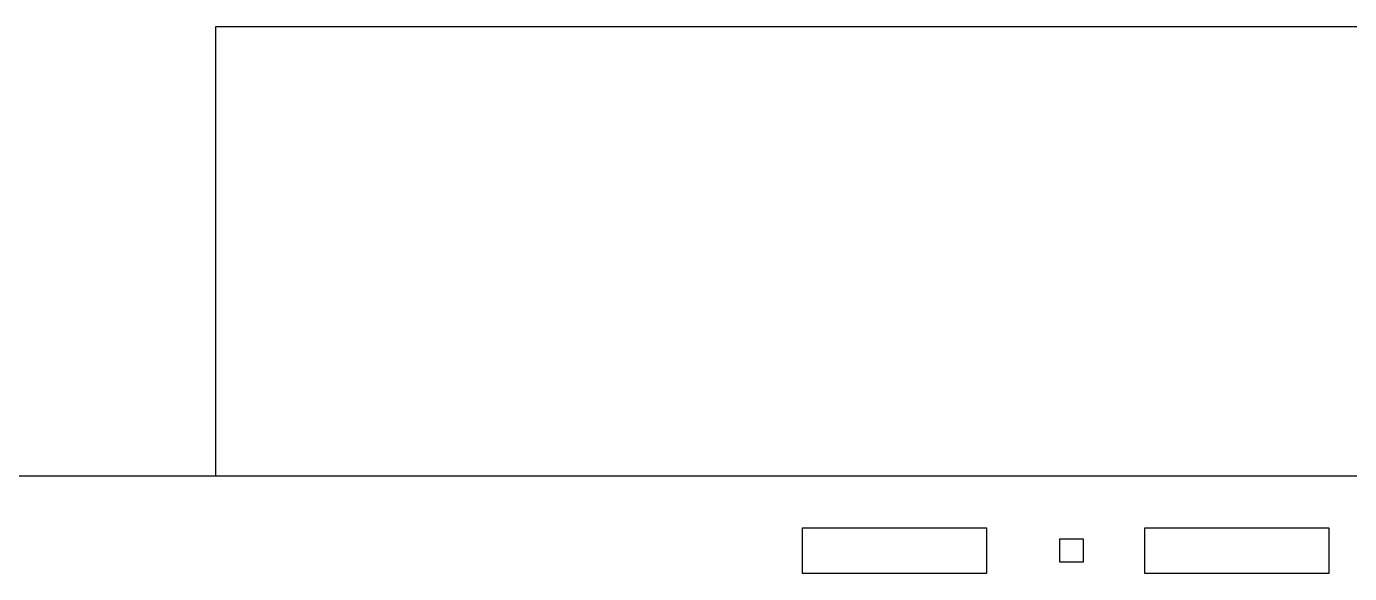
# Model space of a CAD drawing. Header units: millimetres. Extents: x -229914 to 856942, y -268655 to 87212.
# Drawn here: x -144534 to -130128, y 29797 to 35760 of the extents above; entities that cross this region are included whole.
import ezdxf

# ---------------------------------------------------------------- set-up
doc = ezdxf.new("R2010")
doc.units = ezdxf.units.MM

msp = doc.modelspace()

# ---------------------------------------------------------------- linework, layer by layer
for p, q in [((-142471.11979, 30861.62805), (-142471.11979, 35759.51527)), ((-142471.11979, 35759.51527), (-121813.73623, 35759.51527)), ((-151387.47604, 30861.62805), (-123388.47604, 30861.62805)), ((-133282.82116, 29919.84931), (-133282.82116, 30174.84931)), ((-133282.82116, 30174.84931), (-133027.82116, 30174.84931)), ((-133027.82116, 30174.84931), (-133027.82116, 29919.84931)), ((-133027.82116, 29919.84931), (-133282.82116, 29919.84931))]:
    msp.add_line(p, q)
for points in [[(-134082.82116, 29797.34931), (-136082.82116, 29797.34931), (-136082.82116, 30297.34931), (-134082.82116, 30297.34931)], [(-130355.32116, 29797.34931), (-132355.32116, 29797.34931), (-132355.32116, 30297.34931), (-130355.32116, 30297.34931)]]:
    msp.add_lwpolyline(points, close=True)

doc.saveas('drawing.dxf')
